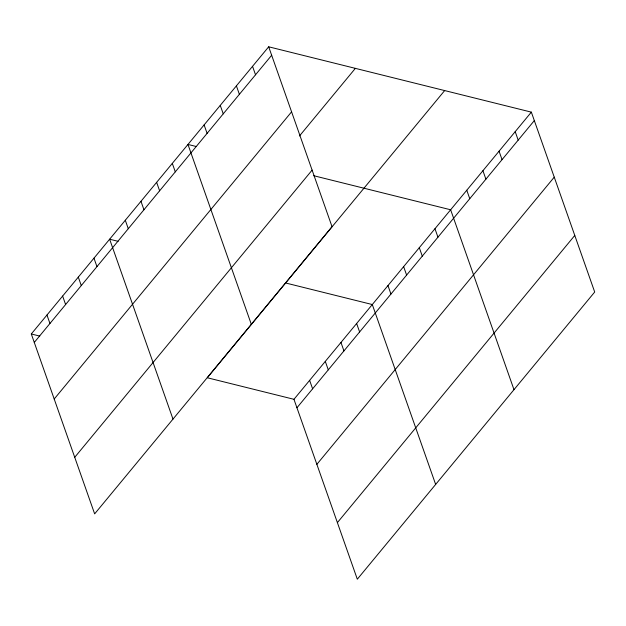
<?xml version="1.0" encoding="UTF-8"?>
<svg xmlns="http://www.w3.org/2000/svg" width="626" height="626" viewBox="0 0 626 626"><rect width="100%" height="100%" fill="white"/><g stroke="black" fill="none" stroke-linecap="round" stroke-linejoin="round"><path stroke-width="0.94" d="M268.687 46.801L332.038 226.69L94.651 513.868L31.3 333.979L268.687 46.801L531.349 112.132L594.7 292.021L357.313 579.199L293.962 399.31L207.284 377.752L444.671 90.567M34.281 342.438L271.668 55.26M54.204 399.012L291.591 111.827M299.486 135.959L355.365 68.359M74.729 457.301L312.116 170.115M293.962 399.31L531.349 112.132M296.943 407.769L534.33 120.583M316.866 464.335L554.253 177.158M337.391 522.624L574.778 235.446M196.454 146.554L187.972 144.442L251.323 324.331M313.728 175.718L450.642 209.773L513.985 389.662M118.118 241.323L109.636 239.21L172.987 419.099M285.62 282.983L372.298 304.541L435.649 484.43M31.3 333.979L39.782 336.092M515.206 131.656L518.187 140.114M499.063 151.187L502.044 159.638M482.92 170.71L485.901 179.169M466.785 190.241L469.758 198.7M434.968 228.725L437.95 237.184M419.303 247.677L422.284 256.136M403.637 266.629L406.61 275.088M387.971 285.589L390.945 294.04M356.632 323.493L359.614 331.952M252.544 66.333L255.525 74.784M340.967 342.445L343.94 350.904M236.401 85.856L239.382 94.315M325.301 361.398L328.274 369.856M220.258 105.387L223.239 113.838M309.627 380.358L312.609 388.809M204.115 124.91L207.096 133.369M172.306 163.394L175.288 171.853M156.641 182.354L159.622 190.805M140.975 201.306L143.949 209.757M125.302 220.258L128.283 228.717M93.97 258.162L96.952 266.621M78.305 277.122L81.278 285.573M62.631 296.075L65.613 304.533M46.966 315.027L49.947 323.485"/></g></svg>
